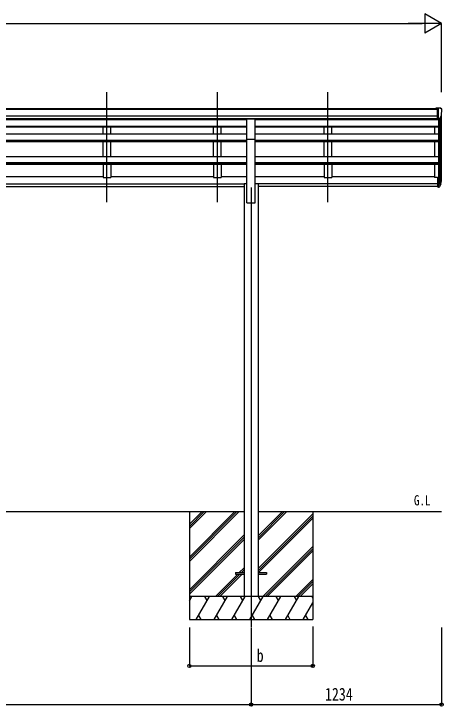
# Model space of a CAD drawing. Units: millimetres, scale not verified. Extents: x -10512 to 10512, y -7425 to 7425.
# Drawn here: x -276 to 2506, y -4401 to 85 of the extents above; entities that cross this region are included whole.
import ezdxf
from ezdxf.enums import TextEntityAlignment as Align

# ---------------------------------------------------------------- set-up
doc = ezdxf.new("R2010")
doc.units = ezdxf.units.MM
doc.header["$LTSCALE"] = 30
for name, color, linetype in [('0-2_USER1', 3, 'Continuous'), ('0-3_YKK_12', 2, 'Continuous'), ('0-4_YKK_13', 4, 'Continuous'), ('0-5_YKK_A1', 4, 'Continuous'), ('0-6_YKK_D', 6, 'Continuous')]:
    doc.layers.add(name, color=color, linetype=linetype)
doc.styles.add('ＭＳ ゴシック', font='')
doc.styles.get('ＭＳ ゴシック').set_extended_font_data('MS Gothic')

msp = doc.modelspace()

# ---------------------------------------------------------------- linework, layer by layer
at = {"layer": '0-3_YKK_12'}
for p, q in [((327.08, -1134.54), (327.08, -423.31)), ((1043.08, -1134.54), (1043.08, -423.31)), ((1759.08, -1134.54), (1759.08, -423.31)), ((1261.08, -1040.75), (1261.08, -3888.18))]:
    msp.add_line(p, q, dxfattribs=at)
at = {"layer": '0-4_YKK_13'}
for p, q in [((2468.58, -526.16), (2458.58, -526.25)), ((2458.58, -527.77), (2458.58, -526.25)), ((2468.58, -598.15), (2468.58, -526.16)), ((2487.08, -526.16), (2468.58, -526.16)), ((2475.08, -599.15), (2475.08, -526.16)), ((2487.08, -526.16), (2489.41, -526.3)), ((2490.17, -526.73), (2494.24, -532.54)), ((2497.08, -535.53), (2497.08, -536.16)), ((2482.7, -597.33), (2491.98, -581.27)), ((1233.58, -596.19), (1288.58, -596.19)), ((1233.58, -728.1), (1233.58, -596.19)), ((1288.58, -728.1), (1288.58, -596.19)), ((2468.58, -598.15), (2475.08, -598.15)), ((2475.08, -599.15), (2480.29, -598.83)), ((1233.58, -728.1), (1288.58, -728.1)), ((2468.58, -975.45), (2468.58, -1036.51)), ((2468.58, -975.45), (2475.08, -975.45)), ((2475.08, -975.45), (2475.08, -1037.33)), ((2468.58, -1013.76), (2475.08, -1013.76)), ((2468.58, -1019.16), (2475.08, -1019.16)), ((2475.08, -1020.16), (2480.21, -1020.16)), ((2475.08, -1022.16), (2479.92, -1022.16)), ((2481.51, -1019.41), (2491.27, -1001)), ((2492.69, -1001.49), (2482.52, -1020.66)), ((2490.1, -1018.34), (2482.52, -1035.83)), ((2468.58, -1036.51), (2475.08, -1036.51)), ((2475.08, -1037.33), (2479.92, -1037.33)), ((1161.08, -3536.25), (1161.08, -3545.25)), ((1161.08, -3536.25), (1215.88, -3536.25)), ((1306.28, -3536.25), (1361.08, -3536.25)), ((1361.08, -3536.25), (1361.08, -3545.25)), ((1161.08, -3545.25), (1215.88, -3545.25)), ((1306.28, -3545.25), (1361.08, -3545.25))]:
    msp.add_line(p, q, dxfattribs=at)
for centre, radius, start, end in [((2489.35, -527.3), 1, 35, 86.5), ((2295.08, -536.16), 202, 347.09739, 0), ((2494.08, -535.53), 3, 0, 87), ((2480.11, -595.83), 3, 273.5, 330), ((2407.13, -975.04), 88.05, 342.78929, 2.77608), ((2406.42, -979.32), 89.07, 345.58812, 5.50424), ((2479.92, -1019.16), 3, 270, 330), ((2480.21, -1018.66), 1.5, 270, 330), ((2361.86, -982.27), 133.22, 344.28698, 356.72013), ((2479.92, -1034.33), 3, 270, 330)]:
    msp.add_arc(centre, radius, start, end, dxfattribs=at)
at = {"layer": '0-5_YKK_A1'}
for p, q in [((-3246.42, -527.77), (2468.58, -527.77)), ((-3246.42, -533.11), (2468.58, -533.11)), ((-3246.42, -576.64), (2468.58, -576.65)), ((2495.08, -979.88), (2495.08, -564.52)), ((-3246.42, -594.31), (2468.58, -594.31)), ((-2011.42, -596.69), (1233.58, -596.69)), ((-2011.42, -599.83), (1233.58, -599.83)), ((302.08, -599.83), (302.08, -596.69)), ((352.08, -599.83), (352.08, -596.69)), ((1018.08, -599.83), (1018.08, -596.81)), ((1068.08, -599.83), (1068.08, -596.81)), ((1288.58, -596.81), (2468.58, -596.81)), ((1288.58, -599.83), (2475.08, -599.84)), ((1734.08, -599.83), (1734.08, -596.81)), ((1784.08, -599.83), (1784.08, -596.81)), ((2450.08, -596.69), (2450.08, -599.83)), ((2475.08, -599.15), (2475.08, -975.45)), ((2481.08, -598.67), (2481.08, -1019.89)), ((2490.8, -583.32), (2490.8, -1001.88)), ((-2011.42, -643.31), (1233.58, -643.31)), ((-2011.42, -647.39), (1233.58, -647.39)), ((302.08, -692.54), (302.08, -647.39)), ((352.08, -692.54), (352.08, -647.39)), ((1018.08, -692.54), (1018.08, -647.39)), ((1068.08, -692.54), (1068.08, -647.39)), ((1288.58, -643.31), (2475.08, -643.31)), ((1288.58, -647.39), (2475.08, -647.39)), ((1734.08, -692.54), (1734.08, -647.39)), ((1784.08, -692.54), (1784.08, -647.39)), ((2450.08, -647.42), (2450.08, -692.41)), ((-2011.42, -692.54), (1233.58, -692.54)), ((1288.58, -692.54), (2475.08, -692.54)), ((-2011.42, -733.28), (1233.58, -733.28)), ((-2011.42, -734.77), (1233.58, -734.77)), ((-2011.42, -741.56), (1233.58, -741.56)), ((302.08, -839.85), (302.08, -741.56)), ((352.08, -839.85), (352.08, -741.56)), ((1018.08, -839.85), (1018.08, -741.56)), ((1068.08, -839.85), (1068.08, -741.56)), ((1233.58, -1140.75), (1233.58, -728.1)), ((1288.58, -1140.75), (1288.58, -728.1)), ((1288.58, -733.28), (2475.08, -733.28)), ((1288.58, -734.77), (2475.08, -734.77)), ((1288.58, -741.56), (2475.08, -741.56)), ((1734.08, -839.85), (1734.08, -741.56)), ((1784.08, -839.85), (1784.08, -741.56)), ((2450.08, -741.59), (2450.08, -839.85)), ((-2011.52, -839.85), (1233.58, -839.85)), ((1288.58, -839.85), (2475.08, -839.85)), ((-2011.59, -879.06), (1233.58, -879.06)), ((-2011.52, -890.2), (1233.58, -890.2)), ((-2011.5, -880.54), (1233.58, -880.54)), ((302.08, -890.2), (302.08, -976.28)), ((352.08, -890.2), (352.08, -976.28)), ((1018.08, -890.2), (1018.08, -976.28)), ((1068.08, -890.2), (1068.08, -976.28)), ((1288.58, -879.06), (2475.08, -879.06)), ((1288.58, -880.54), (2475.08, -880.54)), ((1288.58, -890.2), (2475.08, -890.2)), ((1734.08, -890.2), (1734.08, -976.28)), ((1784.08, -890.2), (1784.08, -976.28)), ((2450.08, -890.11), (2450.08, -976.28)), ((302.08, -971.48), (-363.92, -971.48)), ((302.08, -976.28), (352.08, -976.28)), ((1018.08, -971.48), (352.08, -971.48)), ((1018.08, -976.28), (1068.08, -976.28)), ((1233.58, -971.48), (1068.08, -971.48)), ((1734.08, -971.48), (1288.58, -971.48)), ((1734.08, -976.28), (1784.08, -976.28)), ((2450.08, -971.48), (1784.08, -971.48)), ((2468.58, -976.28), (2450.08, -976.28)), ((-1993.72, -1015.78), (1215.75, -1015.78)), ((-1993.72, -1017.16), (1215.88, -1017.16)), ((1215.88, -1014.36), (1233.58, -1014.36)), ((1215.88, -1014.36), (1215.88, -3690.74)), ((1288.58, -1014.36), (1306.28, -1014.36)), ((1306.28, -1014.36), (1306.28, -3690.74)), ((2468.58, -1017.16), (1306.28, -1017.16)), ((2468.58, -1015.78), (1306.41, -1015.78)), ((-1993.72, -1034.34), (1215.88, -1034.34)), ((2468.58, -1034.34), (1306.28, -1034.34)), ((1233.58, -1140.75), (1288.58, -1140.75)), ((-1993.72, -3140.75), (1215.88, -3140.75)), ((861.08, -3140.75), (861.08, -3840.74)), ((861.08, -3434.92), (1155.26, -3140.75)), ((861.08, -3449.06), (1169.4, -3140.75)), ((861.08, -3463.21), (1183.54, -3140.75)), ((861.08, -3251.08), (971.41, -3140.75)), ((861.08, -3236.93), (957.27, -3140.75)), ((861.08, -3222.79), (943.13, -3140.75)), ((1306.28, -3140.75), (2495.08, -3140.75)), ((1306.28, -3326.38), (1491.91, -3140.75)), ((1306.28, -3312.23), (1477.77, -3140.75)), ((1306.28, -3298.09), (1463.63, -3140.75)), ((1306.28, -3510.22), (1661.08, -3155.42)), ((1306.28, -3524.36), (1661.08, -3169.57)), ((1308.54, -3536.25), (1661.08, -3183.71)), ((1661.08, -3140.75), (1661.08, -3840.74)), ((861.08, -3647.05), (1215.88, -3292.26)), ((861.08, -3661.2), (1215.88, -3306.4)), ((861.08, -3675.34), (1215.88, -3320.54)), ((1337.89, -3690.74), (1661.08, -3367.56)), ((1352.03, -3690.74), (1661.08, -3381.7)), ((1366.17, -3690.74), (1661.08, -3395.84)), ((1184.02, -3536.25), (1215.88, -3504.39)), ((1198.16, -3536.25), (1215.88, -3518.53)), ((1212.31, -3536.25), (1215.88, -3532.67)), ((1029.52, -3690.74), (1175.02, -3545.25)), ((1043.66, -3690.74), (1189.16, -3545.25)), ((1057.81, -3690.74), (1203.31, -3545.25)), ((1550.02, -3690.74), (1661.08, -3579.69)), ((1564.16, -3690.74), (1661.08, -3593.83)), ((1578.31, -3690.74), (1661.08, -3607.97)), ((1661.08, -3690.74), (861.08, -3690.74)), ((861.08, -3718.25), (876.96, -3690.74)), ((905.83, -3840.74), (992.43, -3690.74)), ((977.43, -3716.73), (962.43, -3690.74)), ((1021.3, -3840.74), (1107.9, -3690.74)), ((1092.9, -3716.73), (1077.9, -3690.74)), ((1136.77, -3840.74), (1223.37, -3690.74)), ((1208.37, -3716.73), (1193.37, -3690.74)), ((1252.24, -3840.74), (1338.84, -3690.74)), ((1323.84, -3716.73), (1308.84, -3690.74)), ((1367.71, -3840.74), (1454.31, -3690.74)), ((1439.31, -3716.73), (1424.31, -3690.74)), ((1483.18, -3840.74), (1569.78, -3690.74)), ((1539.78, -3690.74), (1554.78, -3716.73)), ((1655.25, -3690.74), (1661.08, -3700.84)), ((1598.65, -3840.74), (1661.08, -3732.61)), ((861.08, -3840.74), (1661.08, -3840.74)), ((920.82, -3814.77), (935.82, -3840.74)), ((1036.29, -3814.77), (1051.29, -3840.74)), ((1151.77, -3814.76), (1166.77, -3840.74)), ((1267.24, -3814.76), (1282.23, -3840.74)), ((1382.7, -3814.76), (1397.7, -3840.74)), ((1498.17, -3814.77), (1513.17, -3840.74)), ((1613.64, -3814.77), (1628.64, -3840.74))]:
    msp.add_line(p, q, dxfattribs=at)
at = {"layer": '0-6_YKK_D'}
for p, q in [((2495.08, 22.23), (2386.83, 84.73)), ((2386.83, 84.73), (2386.83, -40.27)), ((-3147.92, 22.23), (2370.08, 22.23)), ((2495.08, 22.23), (2278.57, 22.23)), ((2495.08, 22.23), (2386.83, -40.27)), ((2495.08, -423.31), (2495.08, 23.23)), ((861.08, -3890.76), (861.08, -4141.74)), ((1261.08, -3890.74), (1261.08, -4391.74)), ((1261.08, -3890.74), (1261.08, -4391.74)), ((1661.08, -3885.2), (1661.08, -4141.74)), ((2495.08, -3890.74), (2495.08, -4391.74)), ((861.08, -4140.74), (1661.08, -4140.74)), ((-2038.92, -4390.74), (1261.08, -4390.74)), ((1261.08, -4390.74), (2495.08, -4390.74))]:
    msp.add_line(p, q, dxfattribs=at)
for centre in [(861.08, -4140.74), (1661.08, -4140.74), (1261.08, -4390.74), (1261.08, -4390.74), (2495.08, -4390.74)]:
    msp.add_circle(centre, 10.62, dxfattribs=at)

# ---------------------------------------------------------------- texts
at = {"layer": '0-2_USER1', "style": 'ＭＳ ゴシック', "width": 0.8}
msp.add_text('G.L', height=65.98, dxfattribs=at).set_placement((2316.21, -3120.14), align=Align.BOTTOM_LEFT)
at = {"layer": '0-6_YKK_D', "style": 'ＭＳ ゴシック', "width": 0.8}
for s, p in [('b', (1297.33, -4139.74)), ('1234', (1740.08, -4389.74))]:
    msp.add_text(s, height=82.48, dxfattribs=at).set_placement(p, align=Align.BOTTOM_LEFT)

doc.saveas('drawing.dxf')
